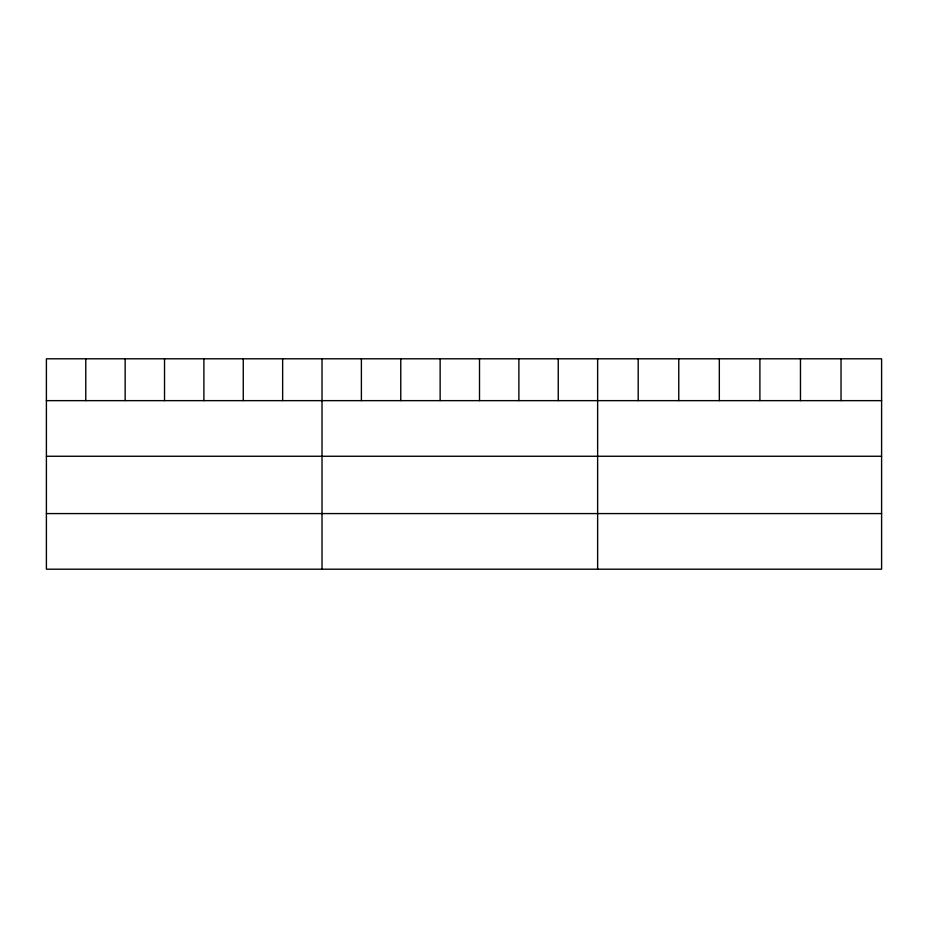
<?xml version="1.0" encoding="UTF-8"?>
<svg xmlns="http://www.w3.org/2000/svg" width="928" height="928" viewBox="0 0 928 928"><rect width="100%" height="100%" fill="white"/><g stroke="black" fill="none" stroke-linecap="round" stroke-linejoin="round"><path stroke-width="1.39" d="M881.6 400.641L881.6 569.2L46.4 569.2L46.4 358.8L881.6 358.8L881.6 400.641L46.4 400.641M46.4 456.263L881.6 456.263M46.4 513.578L881.6 513.578M841.035 358.8L841.035 400.641M800.47 358.8L800.47 400.641M759.904 358.8L759.904 400.641M719.328 358.8L719.328 400.641M678.762 358.8L678.762 400.641M638.197 358.8L638.197 400.641M597.632 358.8L597.632 569.2M558.262 358.8L558.262 400.641M518.88 358.8L518.88 400.641M479.509 358.8L479.509 400.641M440.139 358.8L440.139 400.641M400.768 358.8L400.768 400.641M361.386 358.8L361.386 400.641M322.016 358.8L322.016 569.2M282.646 358.8L282.646 400.641M243.264 358.8L243.264 400.641M203.893 358.8L203.893 400.641M164.523 358.8L164.523 400.641M125.152 358.8L125.152 400.641M85.77 358.8L85.77 400.641"/></g></svg>
